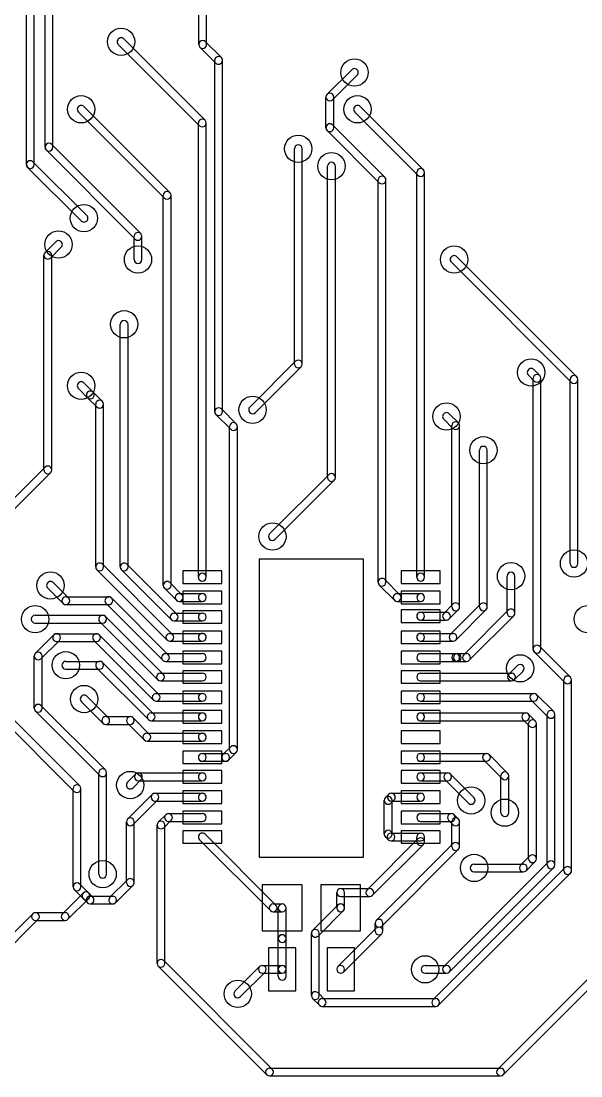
# Model space of a CAD drawing. Extents: x 67 to 209, y -168 to -95.
# Drawn here: x 95.54 to 113.78, y -167.97 to -133.63 of the extents above; entities that cross this region are included whole.
import ezdxf

# ---------------------------------------------------------------- set-up
doc = ezdxf.new("R2010")
doc.units = 0
doc.header["$MEASUREMENT"] = 0
doc.layers.add('BLACK', color=250, linetype='CONTINUOUS')

msp = doc.modelspace()

# ---------------------------------------------------------------- linework, layer by layer
at = {"layer": 'BLACK'}
for p, q in [((101.333, -134.389), (101.333, -105.4)), ((101.587, -134.389), (101.587, -105.4)), ((96.3228, -137.734), (96.3228, -123.04)), ((96.5768, -137.734), (96.5768, -123.04)), ((95.7157, -138.299), (95.7157, -125.274)), ((95.9697, -138.299), (95.9697, -125.274)), ((101.534, -136.854), (98.8898, -134.21)), ((101.354, -137.034), (98.7102, -134.39)), ((101.37, -134.479), (101.887, -134.994)), ((101.549, -134.299), (102.066, -134.814)), ((101.849, -146.343), (101.849, -134.904)), ((102.103, -146.343), (102.103, -134.904)), ((105.51, -136.01), (106.31, -135.21)), ((105.69, -136.19), (106.49, -135.39)), ((105.473, -137.1), (105.473, -136.1)), ((105.727, -137.1), (105.727, -136.1)), ((100.21, -139.39), (97.4102, -136.59)), ((100.39, -139.21), (97.5898, -136.41)), ((108.466, -138.646), (106.41, -136.59)), ((108.646, -138.466), (106.59, -136.41)), ((101.317, -151.733), (101.317, -136.944)), ((101.571, -151.733), (101.571, -136.944)), ((107.39, -138.71), (105.69, -137.01)), ((107.21, -138.89), (105.51, -137.19)), ((99.4382, -140.548), (96.5423, -137.642)), ((99.2582, -140.727), (96.3624, -137.821)), ((104.444, -144.794), (104.444, -137.783)), ((104.698, -144.794), (104.698, -137.783)), ((95.7516, -138.39), (97.5019, -140.135)), ((95.9309, -138.21), (97.6812, -139.955)), ((105.525, -148.487), (105.525, -138.353)), ((105.779, -148.487), (105.779, -138.353)), ((108.429, -151.733), (108.429, -138.556)), ((108.683, -151.733), (108.683, -138.556)), ((107.173, -151.9), (107.173, -138.8)), ((107.427, -151.9), (107.427, -138.8)), ((100.173, -152), (100.173, -139.3)), ((100.427, -152), (100.427, -139.3)), ((99.2237, -141.39), (99.2237, -140.635)), ((99.4777, -141.39), (99.4777, -140.635)), ((96.3245, -141.162), (96.6734, -140.813)), ((96.5041, -141.342), (96.853, -140.993)), ((96.2873, -148.239), (96.2873, -141.252)), ((96.5413, -148.239), (96.5413, -141.252)), ((113.462, -145.385), (109.556, -141.48)), ((113.642, -145.205), (109.736, -141.3)), ((98.773, -151.4), (98.773, -143.5)), ((99.027, -151.4), (99.027, -143.5)), ((104.481, -144.704), (102.993, -146.192)), ((104.661, -144.884), (103.173, -146.372)), ((112.256, -145.348), (112.064, -145.156)), ((112.219, -154.078), (112.219, -145.258)), ((112.436, -145.168), (112.244, -144.976)), ((112.473, -154.078), (112.473, -145.258)), ((97.7102, -145.89), (97.4102, -145.59)), ((97.7102, -145.89), (97.4102, -145.59)), ((97.8898, -145.71), (97.5898, -145.41)), ((97.8898, -145.71), (97.5898, -145.41)), ((113.425, -151.285), (113.425, -145.295)), ((113.679, -151.285), (113.679, -145.295)), ((98.0102, -146.19), (97.7102, -145.89)), ((98.1898, -146.01), (97.8898, -145.71)), ((97.973, -151.4), (97.973, -146.1)), ((98.227, -151.4), (98.227, -146.1)), ((102.066, -146.253), (102.55, -146.738)), ((101.886, -146.433), (102.37, -146.918)), ((109.61, -146.89), (109.31, -146.59)), ((109.79, -146.71), (109.49, -146.41)), ((102.333, -157.346), (102.333, -146.828)), ((102.587, -157.346), (102.587, -146.828)), ((109.573, -152.7), (109.573, -146.8)), ((109.827, -152.7), (109.827, -146.8)), ((110.473, -152.7), (110.473, -147.6)), ((110.727, -152.7), (110.727, -147.6)), ((94.1505, -150.319), (96.3264, -148.151)), ((94.3298, -150.499), (96.5057, -148.331)), ((105.562, -148.397), (103.639, -150.32)), ((105.742, -148.577), (103.819, -150.5)), ((100.479, -153.599), (98.1898, -151.31)), ((100.618, -152.938), (98.9898, -151.31)), ((106.7, -151.15), (103.3, -151.15)), ((103.3, -151.15), (103.3, -160.85)), ((106.7, -160.85), (106.7, -151.15)), ((100.299, -153.779), (98.0102, -151.49)), ((100.438, -153.118), (98.8102, -151.49)), ((102.079, -151.53), (100.809, -151.53)), ((100.809, -151.53), (100.809, -151.936)), ((101.317, -151.733), (101.317, -151.733)), ((101.571, -151.733), (101.571, -151.733)), ((102.079, -151.936), (102.079, -151.53)), ((109.191, -151.53), (107.921, -151.53)), ((107.921, -151.53), (107.921, -151.936)), ((108.429, -151.733), (108.429, -151.733)), ((108.683, -151.733), (108.683, -151.733)), ((109.191, -151.936), (109.191, -151.53)), ((111.373, -152.9), (111.373, -151.7)), ((111.627, -152.9), (111.627, -151.7)), ((96.9102, -152.59), (96.4102, -152.09)), ((97.0898, -152.41), (96.5898, -151.91)), ((100.603, -152.483), (100.21, -152.09)), ((100.783, -152.303), (100.39, -151.91)), ((100.809, -151.936), (102.079, -151.936)), ((107.703, -152.483), (107.21, -151.99)), ((107.883, -152.303), (107.39, -151.81)), ((107.921, -151.936), (109.191, -151.936)), ((97, -152.373), (98.4, -152.373)), ((100.339, -154.259), (98.4898, -152.41)), ((100.693, -152.266), (101.444, -152.266)), ((102.079, -152.19), (100.809, -152.19)), ((100.809, -152.19), (100.809, -152.596)), ((101.444, -152.266), (101.444, -152.266)), ((101.534, -152.303), (101.534, -152.303)), ((102.079, -152.596), (102.079, -152.19)), ((107.793, -152.266), (108.556, -152.266)), ((109.191, -152.19), (107.921, -152.19)), ((107.921, -152.19), (107.921, -152.596)), ((108.556, -152.266), (108.556, -152.266)), ((108.646, -152.303), (108.646, -152.303)), ((109.191, -152.596), (109.191, -152.19)), ((97, -152.627), (98.4, -152.627)), ((100.159, -154.439), (98.3102, -152.59)), ((100.693, -152.52), (101.444, -152.52)), ((100.809, -152.596), (102.079, -152.596)), ((101.354, -152.483), (101.354, -152.483)), ((101.444, -152.52), (101.444, -152.52)), ((107.793, -152.52), (108.556, -152.52)), ((107.921, -152.596), (109.191, -152.596)), ((109.191, -152.8), (107.921, -152.8)), ((107.921, -152.8), (107.921, -153.206)), ((108.466, -152.483), (108.466, -152.483)), ((108.556, -152.52), (108.556, -152.52)), ((109.191, -153.206), (109.191, -152.8)), ((109.307, -152.913), (109.61, -152.61)), ((109.487, -153.093), (109.79, -152.79)), ((109.521, -153.599), (110.51, -152.61)), ((109.701, -153.779), (110.69, -152.79)), ((109.961, -154.259), (111.41, -152.81)), ((96, -152.973), (98.2, -152.973)), ((100.174, -154.894), (98.2898, -153.01)), ((100.528, -152.901), (101.444, -152.901)), ((100.528, -153.155), (101.444, -153.155)), ((102.079, -152.825), (100.809, -152.825)), ((100.809, -152.825), (100.809, -153.231)), ((101.354, -153.118), (101.354, -153.118)), ((101.444, -152.901), (101.444, -152.901)), ((101.444, -153.155), (101.444, -153.155)), ((101.534, -152.938), (101.534, -152.938)), ((102.079, -153.231), (102.079, -152.825)), ((108.466, -153.093), (108.466, -153.093)), ((108.556, -152.876), (108.556, -152.876)), ((108.556, -152.876), (109.397, -152.876)), ((108.556, -153.13), (108.556, -153.13)), ((108.556, -153.13), (109.397, -153.13)), ((108.646, -152.913), (108.646, -152.913)), ((110.141, -154.439), (111.59, -152.99)), ((96, -153.227), (98.2, -153.227)), ((99.9942, -155.074), (98.1102, -153.19)), ((100.809, -153.231), (102.079, -153.231)), ((102.079, -153.485), (100.809, -153.485)), ((100.809, -153.485), (100.809, -153.892)), ((102.079, -153.892), (102.079, -153.485)), ((107.921, -153.206), (109.191, -153.206)), ((109.191, -153.485), (107.921, -153.485)), ((107.921, -153.485), (107.921, -153.892)), ((109.191, -153.892), (109.191, -153.485)), ((97.4537, -158.528), (92.6956, -153.77)), ((96.6102, -153.61), (96.0102, -154.21)), ((96.7898, -153.79), (96.1898, -154.39)), ((96.7, -153.573), (98, -153.573)), ((96.7, -153.827), (98, -153.827)), ((99.8545, -155.734), (97.9103, -153.79)), ((100.034, -155.554), (98.0899, -153.61)), ((100.389, -153.562), (101.444, -153.562)), ((100.389, -153.816), (101.444, -153.816)), ((101.354, -153.599), (101.354, -153.599)), ((101.444, -153.562), (101.444, -153.562)), ((101.444, -153.816), (101.444, -153.816)), ((101.533, -153.779), (101.534, -153.778)), ((108.467, -153.779), (108.466, -153.778)), ((108.556, -153.562), (108.556, -153.562)), ((108.556, -153.562), (109.611, -153.562)), ((108.556, -153.816), (108.556, -153.816)), ((108.556, -153.816), (109.611, -153.816)), ((108.646, -153.599), (108.646, -153.599)), ((97.2741, -158.708), (92.516, -153.95)), ((100.809, -153.892), (102.079, -153.892)), ((102.079, -154.146), (100.809, -154.146)), ((100.809, -154.146), (100.809, -154.552)), ((102.079, -154.552), (102.079, -154.146)), ((107.921, -153.892), (109.191, -153.892)), ((109.191, -154.146), (107.921, -154.146)), ((107.921, -154.146), (107.921, -154.552)), ((109.191, -154.552), (109.191, -154.146)), ((113.255, -155.167), (112.256, -154.168)), ((113.435, -154.987), (112.436, -153.988)), ((95.973, -156), (95.973, -154.3)), ((96.227, -156), (96.227, -154.3)), ((97, -154.473), (98.1, -154.473)), ((99.8691, -156.189), (98.1899, -154.51)), ((100.249, -154.222), (101.444, -154.222)), ((100.249, -154.476), (101.444, -154.476)), ((108.556, -154.222), (109.7, -154.222)), ((108.556, -154.476), (109.7, -154.476)), ((109.7, -154.222), (109.751, -154.222)), ((109.7, -154.222), (109.751, -154.222)), ((109.7, -154.476), (109.751, -154.476)), ((109.7, -154.476), (109.751, -154.476)), ((109.751, -154.222), (110.051, -154.222)), ((109.751, -154.476), (110.051, -154.476)), ((97, -154.727), (98.1, -154.727)), ((99.6895, -156.369), (98.0103, -154.69)), ((100.084, -154.857), (101.444, -154.857)), ((100.809, -154.552), (102.079, -154.552)), ((102.079, -154.781), (100.809, -154.781)), ((100.809, -154.781), (100.809, -155.187)), ((102.079, -155.187), (102.079, -154.781)), ((107.921, -154.552), (109.191, -154.552)), ((109.191, -154.781), (107.921, -154.781)), ((107.921, -154.781), (107.921, -155.187)), ((108.556, -154.857), (111.516, -154.857)), ((109.191, -155.187), (109.191, -154.781)), ((111.71, -154.61), (111.426, -154.894)), ((111.89, -154.79), (111.606, -155.074)), ((100.084, -155.111), (101.444, -155.111)), ((100.809, -155.187), (102.079, -155.187)), ((107.921, -155.187), (109.191, -155.187)), ((108.556, -155.111), (111.516, -155.111)), ((113.218, -161.282), (113.218, -155.077)), ((113.472, -161.282), (113.472, -155.077)), ((99.9444, -155.517), (101.444, -155.517)), ((102.079, -155.441), (100.809, -155.441)), ((100.809, -155.441), (100.809, -155.848)), ((101.444, -155.517), (101.444, -155.517)), ((101.533, -155.554), (101.534, -155.555)), ((102.079, -155.848), (102.079, -155.441)), ((109.191, -155.441), (107.921, -155.441)), ((107.921, -155.441), (107.921, -155.848)), ((108.467, -155.554), (108.466, -155.555)), ((108.556, -155.517), (108.556, -155.517)), ((108.556, -155.517), (112.244, -155.517)), ((109.191, -155.848), (109.191, -155.441)), ((112.334, -155.554), (112.89, -156.11)), ((96.1898, -155.91), (98.2898, -158.01)), ((98.2102, -156.49), (97.5102, -155.79)), ((98.3898, -156.31), (97.6898, -155.61)), ((99.9444, -155.771), (101.444, -155.771)), ((100.809, -155.848), (102.079, -155.848)), ((101.354, -155.734), (101.354, -155.734)), ((101.444, -155.771), (101.444, -155.771)), ((107.921, -155.848), (109.191, -155.848)), ((108.556, -155.771), (108.556, -155.771)), ((108.556, -155.771), (112.244, -155.771)), ((108.646, -155.734), (108.646, -155.734)), ((112.154, -155.734), (112.71, -156.29)), ((96.0102, -156.09), (98.1102, -158.19)), ((99.7794, -156.152), (101.444, -156.152)), ((102.079, -156.076), (100.809, -156.076)), ((100.809, -156.076), (100.809, -156.483)), ((101.444, -156.152), (101.444, -156.152)), ((101.534, -156.189), (101.534, -156.19)), ((102.079, -156.483), (102.079, -156.076)), ((109.191, -156.076), (107.921, -156.076)), ((107.921, -156.076), (107.921, -156.483)), ((108.467, -156.189), (108.466, -156.19)), ((108.556, -156.152), (108.556, -156.152)), ((108.556, -156.152), (111.979, -156.152)), ((109.191, -156.483), (109.191, -156.076)), ((112.069, -156.189), (112.29, -156.41)), ((112.673, -161.1), (112.673, -156.2)), ((112.927, -161.1), (112.927, -156.2)), ((98.3, -156.273), (99.1, -156.273)), ((98.3, -156.527), (99.1, -156.527)), ((99.5494, -157.03), (99.0105, -156.489)), ((99.7293, -156.851), (99.1904, -156.31)), ((99.7794, -156.406), (101.444, -156.406)), ((100.809, -156.483), (102.079, -156.483)), ((101.317, -156.279), (101.317, -156.279)), ((101.354, -156.369), (101.354, -156.369)), ((101.444, -156.406), (101.444, -156.406)), ((101.571, -156.279), (101.571, -156.279)), ((107.921, -156.483), (109.191, -156.483)), ((108.556, -156.406), (108.556, -156.406)), ((108.556, -156.406), (111.979, -156.406)), ((108.646, -156.369), (108.646, -156.369)), ((111.889, -156.369), (112.11, -156.59)), ((112.073, -160.9), (112.073, -156.5)), ((112.327, -160.9), (112.327, -156.5)), ((99.6398, -156.813), (101.444, -156.813)), ((102.079, -156.737), (100.809, -156.737)), ((100.809, -156.737), (100.809, -157.143)), ((101.354, -156.85), (101.354, -156.85)), ((101.444, -156.813), (101.444, -156.813)), ((102.079, -157.143), (102.079, -156.737)), ((109.191, -156.737), (107.921, -156.737)), ((107.921, -156.737), (107.921, -157.143)), ((109.191, -157.143), (109.191, -156.737)), ((99.6398, -157.067), (101.444, -157.067)), ((100.809, -157.143), (102.079, -157.143)), ((101.444, -157.067), (101.444, -157.067)), ((101.534, -157.03), (101.534, -157.03)), ((102.37, -157.256), (102.116, -157.51)), ((107.921, -157.143), (109.191, -157.143)), ((102.079, -157.397), (100.809, -157.397)), ((100.809, -157.397), (100.809, -157.803)), ((101.354, -157.51), (101.354, -157.51)), ((101.444, -157.473), (101.444, -157.473)), ((101.444, -157.473), (102.206, -157.473)), ((102.079, -157.803), (102.079, -157.397)), ((102.55, -157.436), (102.296, -157.69)), ((109.191, -157.397), (107.921, -157.397)), ((107.921, -157.397), (107.921, -157.803)), ((108.466, -157.51), (108.466, -157.51)), ((108.556, -157.473), (108.556, -157.473)), ((108.556, -157.473), (110.7, -157.473)), ((109.191, -157.803), (109.191, -157.397)), ((110.79, -157.51), (111.39, -158.11)), ((100.809, -157.803), (102.079, -157.803)), ((101.444, -157.727), (101.444, -157.727)), ((101.444, -157.727), (102.206, -157.727)), ((101.534, -157.69), (101.534, -157.69)), ((107.921, -157.803), (109.191, -157.803)), ((108.556, -157.727), (108.556, -157.727)), ((108.556, -157.727), (110.7, -157.727)), ((108.646, -157.69), (108.646, -157.69)), ((110.61, -157.69), (111.21, -158.29)), ((98.073, -161.4), (98.073, -158.1)), ((98.327, -161.4), (98.327, -158.1)), ((99.2747, -158.145), (99.0102, -158.411)), ((99.3648, -158.108), (101.444, -158.108)), ((102.079, -158.032), (100.809, -158.032)), ((100.809, -158.032), (100.809, -158.438)), ((101.444, -158.108), (101.444, -158.108)), ((101.534, -158.145), (101.534, -158.145)), ((102.079, -158.438), (102.079, -158.032)), ((109.191, -158.032), (107.921, -158.032)), ((107.921, -158.032), (107.921, -158.438)), ((108.466, -158.145), (108.466, -158.145)), ((108.556, -158.108), (108.556, -158.108)), ((108.556, -158.108), (109.435, -158.108)), ((109.191, -158.438), (109.191, -158.032)), ((109.525, -158.145), (110.29, -158.91)), ((111.173, -159.4), (111.173, -158.2)), ((111.427, -159.4), (111.427, -158.2)), ((97.237, -161.816), (97.237, -158.618)), ((97.491, -161.816), (97.491, -158.618)), ((99.4546, -158.324), (99.1901, -158.59)), ((99.3648, -158.362), (101.444, -158.362)), ((100.809, -158.438), (102.079, -158.438)), ((101.354, -158.325), (101.354, -158.325)), ((101.444, -158.362), (101.444, -158.362)), ((107.921, -158.438), (109.191, -158.438)), ((108.556, -158.362), (108.556, -158.362)), ((108.556, -158.362), (109.435, -158.362)), ((108.646, -158.325), (108.646, -158.325)), ((109.345, -158.325), (110.11, -159.09)), ((99.8145, -158.806), (99.0103, -159.61)), ((99.9941, -158.986), (99.1899, -159.79)), ((99.9044, -158.769), (101.444, -158.769)), ((102.079, -158.692), (100.809, -158.692)), ((100.809, -158.692), (100.809, -159.099)), ((101.354, -158.806), (101.354, -158.806)), ((101.444, -158.769), (101.444, -158.769)), ((101.533, -158.986), (101.534, -158.985)), ((102.079, -159.099), (102.079, -158.692)), ((107.373, -160.1), (107.373, -159)), ((107.514, -158.806), (107.41, -158.91)), ((107.694, -158.986), (107.59, -159.09)), ((107.604, -158.769), (108.556, -158.769)), ((107.627, -160.1), (107.627, -159)), ((109.191, -158.692), (107.921, -158.692)), ((107.921, -158.692), (107.921, -159.099)), ((108.429, -158.896), (108.429, -158.896)), ((108.683, -158.896), (108.683, -158.896)), ((109.191, -159.099), (109.191, -158.692)), ((99.9044, -159.023), (101.444, -159.023)), ((100.809, -159.099), (102.079, -159.099)), ((101.444, -159.023), (101.444, -159.023)), ((107.604, -159.023), (108.556, -159.023)), ((107.921, -159.099), (109.191, -159.099)), ((100.254, -159.466), (100.01, -159.71)), ((100.434, -159.646), (100.19, -159.89)), ((100.344, -159.429), (101.444, -159.429)), ((100.344, -159.683), (101.444, -159.683)), ((102.079, -159.353), (100.809, -159.353)), ((100.809, -159.353), (100.809, -159.759)), ((102.079, -159.759), (102.079, -159.353)), ((109.191, -159.353), (107.921, -159.353)), ((107.921, -159.353), (107.921, -159.759)), ((108.556, -159.429), (109.556, -159.429)), ((108.556, -159.683), (109.556, -159.683)), ((109.191, -159.759), (109.191, -159.353)), ((109.466, -159.646), (109.61, -159.79)), ((109.646, -159.466), (109.79, -159.61)), ((98.973, -161.672), (98.973, -159.7)), ((99.227, -161.672), (99.227, -159.7)), ((99.973, -164.307), (99.973, -159.8)), ((100.227, -164.307), (100.227, -159.8)), ((100.809, -159.759), (102.079, -159.759)), ((102.079, -159.988), (100.809, -159.988)), ((100.809, -159.988), (100.809, -160.394)), ((102.079, -160.394), (102.079, -159.988)), ((107.59, -160.01), (107.681, -160.101)), ((107.921, -159.759), (109.191, -159.759)), ((109.191, -159.988), (107.921, -159.988)), ((107.921, -159.988), (107.921, -160.394)), ((109.191, -160.394), (109.191, -159.988)), ((109.573, -160.5), (109.573, -159.7)), ((109.827, -160.5), (109.827, -159.7)), ((103.663, -162.59), (101.354, -160.281)), ((103.843, -162.41), (101.534, -160.101)), ((108.466, -160.254), (106.81, -161.91)), ((107.41, -160.19), (107.501, -160.281)), ((107.591, -160.064), (108.556, -160.064)), ((107.591, -160.318), (108.556, -160.318)), ((108.429, -160.344), (108.429, -160.191)), ((108.683, -160.344), (108.683, -160.191)), ((100.809, -160.394), (102.079, -160.394)), ((108.646, -160.434), (106.99, -162.09)), ((109.61, -160.41), (107.11, -162.91)), ((109.79, -160.59), (107.29, -163.09)), ((107.921, -160.394), (109.191, -160.394)), ((103.3, -160.85), (106.7, -160.85)), ((112.71, -161.01), (109.31, -164.41)), ((112.11, -160.81), (111.81, -161.11)), ((112.29, -160.99), (111.99, -161.29)), ((108.957, -165.49), (113.255, -161.192)), ((109.137, -165.67), (113.435, -161.372)), ((112.89, -161.19), (109.49, -164.59)), ((110.3, -161.073), (111.9, -161.073)), ((110.3, -161.327), (111.9, -161.327)), ((97.7451, -162.018), (97.4541, -161.726)), ((99.0096, -161.582), (98.4387, -162.155)), ((103.397, -161.751), (103.397, -163.249)), ((104.698, -161.751), (103.397, -161.751)), ((104.698, -163.249), (104.698, -161.751)), ((105.302, -161.751), (105.302, -163.249)), ((106.603, -161.751), (105.302, -161.751)), ((106.603, -163.249), (106.603, -161.751)), ((97.5655, -162.018), (96.8914, -162.692)), ((97.5652, -162.198), (97.2742, -161.906)), ((97.8811, -162.154), (97.7453, -162.018)), ((99.1895, -161.761), (98.6186, -162.334)), ((105.825, -162.5), (105.825, -162)), ((105.952, -161.873), (106.9, -161.873)), ((106.079, -162.5), (106.079, -162)), ((97.7451, -162.198), (97.071, -162.872)), ((97.5283, -162.108), (97.5283, -162.108)), ((97.7012, -162.334), (97.5654, -162.197)), ((97.7823, -162.108), (97.7823, -162.108)), ((97.7912, -162.117), (98.5282, -162.117)), ((97.7912, -162.371), (98.5282, -162.371)), ((103.753, -162.373), (104.048, -162.373)), ((104.048, -162.373), (104.048, -162.373)), ((105.862, -162.41), (105.038, -163.237)), ((105.952, -162.127), (106.9, -162.127)), ((105.952, -162.373), (105.953, -162.373)), ((95.9226, -162.692), (93.723, -164.892)), ((96.0124, -162.655), (96.9812, -162.655)), ((103.753, -162.627), (104.048, -162.627)), ((103.921, -163.5), (103.921, -162.5)), ((104.048, -162.627), (104.048, -162.627)), ((104.175, -163.5), (104.175, -162.5)), ((106.041, -162.589), (105.217, -163.416)), ((105.952, -162.627), (105.953, -162.627)), ((111.067, -167.753), (116.308, -162.512)), ((111.247, -167.933), (116.488, -162.692)), ((96.1022, -162.872), (93.9026, -165.071)), ((96.0124, -162.909), (96.9812, -162.909)), ((107.073, -163.252), (107.073, -163)), ((107.327, -163.252), (107.327, -163)), ((103.397, -163.249), (104.698, -163.249)), ((103.958, -163.41), (103.958, -163.411)), ((105, -165.356), (105, -163.326)), ((105.254, -165.356), (105.254, -163.326)), ((105.302, -163.249), (106.603, -163.249)), ((107.11, -163.162), (105.863, -164.41)), ((107.29, -163.342), (106.042, -164.589)), ((103.603, -163.802), (103.603, -165.199)), ((104.492, -163.802), (103.603, -163.802)), ((103.921, -164.5), (103.921, -163.5)), ((103.921, -164.5), (103.921, -163.501)), ((104.138, -163.59), (104.137, -163.59)), ((104.175, -164.5), (104.175, -163.5)), ((104.175, -164.5), (104.175, -163.501)), ((104.492, -165.199), (104.492, -163.802)), ((105.508, -163.802), (105.508, -165.199)), ((106.397, -163.802), (105.508, -163.802)), ((106.397, -165.199), (106.397, -163.802)), ((100.01, -164.397), (103.546, -167.933)), ((100.19, -164.217), (103.726, -167.753)), ((103.31, -164.41), (102.51, -165.21)), ((103.4, -164.373), (104.048, -164.373)), ((105.863, -164.41), (105.862, -164.41)), ((108.7, -164.373), (109.4, -164.373)), ((103.49, -164.59), (102.69, -165.39)), ((103.4, -164.627), (104.048, -164.627)), ((103.921, -164.726), (103.921, -164.5)), ((103.921, -164.726), (103.921, -164.5)), ((104.175, -164.726), (104.175, -164.5)), ((104.175, -164.726), (104.175, -164.5)), ((105.826, -164.5), (105.826, -164.5)), ((106.042, -164.589), (106.042, -164.59)), ((106.08, -164.5), (106.08, -164.5)), ((108.7, -164.627), (109.4, -164.627)), ((103.603, -165.199), (104.492, -165.199)), ((105.037, -165.446), (105.26, -165.67)), ((105.217, -165.266), (105.44, -165.49)), ((105.35, -165.453), (109.047, -165.453)), ((105.508, -165.199), (106.397, -165.199)), ((105.35, -165.707), (109.047, -165.707)), ((103.636, -167.716), (111.157, -167.716)), ((103.636, -167.97), (111.157, -167.97))]:
    msp.add_line(p, q, dxfattribs=at)
for centre in [(98.8, -134.3), (106.4, -135.3), (97.5, -136.5), (106.5, -136.5), (104.571, -137.783), (105.652, -138.353), (97.5901, -140.046), (96.7632, -140.903), (99.3507, -141.39), (109.646, -141.39), (98.9, -143.5), (112.154, -145.066), (97.5, -145.5), (103.083, -146.282), (109.4, -146.5), (110.6, -147.6), (103.729, -150.41), (113.552, -151.285), (111.5, -151.7), (96.5, -152), (96, -153.1), (114, -153.1), (97, -154.6), (111.8, -154.7), (97.6, -155.7), (99.1, -158.5), (110.2, -159), (111.3, -159.4), (98.2, -161.4), (110.3, -161.2), (108.7, -164.5), (102.6, -165.3)]:
    msp.add_circle(centre, 0.4445, dxfattribs=at)
for centre, start, end in [((98.8, -134.3), 405, 585), ((101.46, -134.389), 45.1, 225.1), ((101.46, -134.389), 180, 360), ((101.976, -134.904), 360, 540), ((101.976, -134.904), 225.1, 405.1), ((106.4, -135.3), 315, 495), ((105.6, -136.1), 360, 540), ((105.6, -136.1), 135, 315), ((97.5, -136.5), 405, 585), ((106.5, -136.5), 405, 585), ((101.444, -136.944), 360, 540), ((101.444, -136.944), 225, 405), ((105.6, -137.1), 405, 585), ((105.6, -137.1), 180, 360), ((96.4523, -137.731), 404.9, 584.9), ((104.571, -137.783), 360, 540), ((96.4498, -137.734), 180, 360), ((95.8413, -138.3), 45.1, 225.1), ((95.8427, -138.299), 180, 360), ((105.652, -138.353), 360, 540), ((107.3, -138.8), 360, 540), ((107.3, -138.8), 225, 405), ((108.556, -138.556), 360, 540), ((108.556, -138.556), 225, 405), ((100.3, -139.3), 360, 540), ((100.3, -139.3), 225, 405), ((97.5915, -140.045), 225.1, 405.1), ((96.7632, -140.903), 315, 495), ((99.3507, -140.635), 360, 540), ((99.3482, -140.638), 224.9, 404.9), ((96.4143, -141.252), 360, 540), ((96.4143, -141.252), 135, 315), ((99.3507, -141.39), 180, 360), ((109.646, -141.39), 405, 585), ((98.9, -143.5), 360, 540), ((104.571, -144.794), 180, 360), ((104.571, -144.794), -45, 135), ((112.154, -145.066), 405, 585), ((112.346, -145.258), 360, 540), ((112.346, -145.258), 225, 405), ((113.552, -145.295), 360, 540), ((113.552, -145.295), 225, 405), ((97.5, -145.5), 405, 585), ((97.5, -145.5), 405, 585), ((97.8, -145.8), 405, 585), ((97.8, -145.8), 225, 405), ((97.8, -145.8), 225, 405), ((98.1, -146.1), 360, 540), ((98.1, -146.1), 225, 405), ((101.976, -146.343), 45, 225), ((103.083, -146.282), 135, 315), ((101.976, -146.343), 180, 360), ((109.4, -146.5), 405, 585), ((102.46, -146.828), 360, 540), ((102.46, -146.828), 225, 405), ((109.7, -146.8), 360, 540), ((109.7, -146.8), 225, 405), ((110.6, -147.6), 360, 540), ((96.4143, -148.239), 180, 360), ((96.4161, -148.241), 314.9, 494.9), ((105.652, -148.487), 180, 360), ((105.652, -148.487), -45, 135), ((103.729, -150.41), 135, 315), ((98.1, -151.4), 405, 585), ((98.1, -151.4), 180, 360), ((98.9, -151.4), 405, 585), ((98.9, -151.4), 180, 360), ((113.552, -151.285), 180, 360), ((101.444, -151.733), 360, 540), ((101.444, -151.733), 180, 360), ((101.444, -151.733), 180, 360), ((107.3, -151.9), 405, 585), ((108.556, -151.733), 360, 540), ((108.556, -151.733), 180, 360), ((108.556, -151.733), 180, 360), ((111.5, -151.7), 360, 540), ((96.5, -152), 405, 585), ((100.3, -152), 405, 585), ((100.3, -152), 180, 360), ((107.3, -151.9), 180, 360), ((97, -152.5), 90, 270), ((97, -152.5), 225, 405), ((98.4, -152.5), 405, 585), ((98.4, -152.5), 270, 450), ((100.693, -152.393), 90, 270), ((100.693, -152.393), 225, 405), ((101.444, -152.393), 90, 270), ((101.444, -152.393), 45, 225), ((101.444, -152.393), 225, 405), ((101.444, -152.393), 270, 450), ((101.444, -152.393), 270, 450), ((107.793, -152.393), 90, 270), ((107.793, -152.393), 225, 405), ((108.556, -152.393), 90, 270), ((108.556, -152.393), 45, 225), ((108.556, -152.393), 225, 405), ((108.556, -152.393), 270, 450), ((108.556, -152.393), 270, 450), ((109.7, -152.7), 180, 360), ((109.7, -152.7), 315, 495), ((110.6, -152.7), 180, 360), ((110.6, -152.7), 315, 495), ((111.5, -152.9), 315, 495), ((96, -153.1), 90, 270), ((98.2, -153.1), 405, 585), ((98.2, -153.1), 270, 450), ((100.528, -153.028), 90, 270), ((100.528, -153.028), 225, 405), ((101.444, -153.028), 90, 270), ((101.444, -153.028), 45, 225), ((101.444, -153.028), 225, 405), ((101.444, -153.028), 270, 450), ((101.444, -153.028), 270, 450), ((108.556, -153.003), 90, 270), ((108.556, -153.003), 90, 270), ((108.556, -153.003), 405, 585), ((108.556, -153.003), 225, 405), ((108.556, -153.003), 270, 450), ((109.397, -153.003), 135, 315), ((109.397, -153.003), 270, 450), ((111.5, -152.9), 180, 360), ((96.7, -153.7), 90, 270), ((96.7, -153.7), -45, 135), ((98.0001, -153.7), 405, 585), ((98, -153.7), 270, 450), ((100.389, -153.689), 90, 270), ((100.389, -153.689), 225, 405), ((101.444, -153.689), 90, 270), ((101.444, -153.689), 135, 315), ((101.444, -153.689), 315, 495), ((101.444, -153.689), 270, 450), ((101.444, -153.689), 270, 450), ((108.556, -153.689), 90, 270), ((108.556, -153.689), 90, 270), ((108.556, -153.689), 405, 585), ((108.556, -153.689), 225, 405), ((108.556, -153.689), 270, 450), ((109.611, -153.689), 135, 315), ((109.611, -153.689), 270, 450), ((96.1, -154.3), 360, 540), ((112.346, -154.078), 405, 585), ((112.346, -154.078), 180, 360), ((96.1, -154.3), 135, 315), ((97, -154.6), 90, 270), ((98.1001, -154.6), 405, 585), ((98.1, -154.6), 270, 450), ((100.249, -154.349), 90, 270), ((100.249, -154.349), 225, 405), ((101.444, -154.349), 270, 450), ((108.556, -154.349), 90, 270), ((109.7, -154.349), 90, 270), ((109.7, -154.349), 90, 270), ((109.751, -154.349), 90, 270), ((109.7, -154.349), 270, 450), ((109.751, -154.349), 270, 450), ((109.751, -154.349), 270, 450), ((110.051, -154.349), 135, 315), ((110.051, -154.349), 270, 450), ((100.084, -154.984), 90, 270), ((101.444, -154.984), 270, 450), ((108.556, -154.984), 90, 270), ((111.516, -154.984), 270, 450), ((111.8, -154.7), -45, 135), ((100.084, -154.984), 225, 405), ((111.516, -154.984), 135, 315), ((113.345, -155.077), 360, 540), ((113.345, -155.077), 225, 405), ((99.9444, -155.644), 90, 270), ((99.9443, -155.644), 225, 405), ((101.444, -155.644), 90, 270), ((101.444, -155.644), 45, 225), ((101.444, -155.644), 225, 405), ((101.444, -155.644), 270, 450), ((101.444, -155.644), 270, 450), ((108.556, -155.644), 90, 270), ((108.556, -155.644), 90, 270), ((108.556, -155.644), 135, 315), ((108.556, -155.644), -45, 135), ((108.556, -155.644), 270, 450), ((112.244, -155.644), 45, 225), ((112.244, -155.644), 270, 450), ((96.1, -156), 45, 225), ((97.6, -155.7), 405, 585), ((96.1, -156), 180, 360), ((99.7794, -156.279), 90, 270), ((99.7793, -156.279), 225, 405), ((101.444, -156.279), 90, 270), ((101.444, -156.279), 45, 225), ((101.444, -156.279), 360, 540), ((101.444, -156.279), 225, 405), ((101.444, -156.279), 270, 450), ((101.444, -156.279), 270, 450), ((108.556, -156.279), 90, 270), ((108.556, -156.279), 90, 270), ((108.556, -156.279), 135, 315), ((108.556, -156.279), -45, 135), ((108.556, -156.279), 270, 450), ((111.979, -156.279), 45, 225), ((111.979, -156.279), 270, 450), ((112.8, -156.2), 360, 540), ((112.8, -156.2), 225, 405), ((98.3, -156.4), 90, 270), ((98.3, -156.4), 225, 405), ((99.1004, -156.4), 404.9, 584.9), ((99.1, -156.4), 270, 450), ((101.444, -156.279), 180, 360), ((112.2, -156.5), 360, 540), ((112.2, -156.5), 225, 405), ((99.6398, -156.94), 90, 270), ((99.6394, -156.94), 224.9, 404.9), ((101.444, -156.94), 90, 270), ((101.444, -156.94), 135, 315), ((101.444, -156.94), 315, 495), ((101.444, -156.94), 270, 450), ((101.444, -156.94), 270, 450), ((102.46, -157.346), -45, 135), ((101.444, -157.6), 90, 270), ((101.444, -157.6), 90, 270), ((101.444, -157.6), 135, 315), ((101.444, -157.6), -45, 135), ((101.444, -157.6), 270, 450), ((102.206, -157.6), 135, 315), ((102.206, -157.6), 270, 450), ((102.46, -157.346), 180, 360), ((108.556, -157.6), 90, 270), ((108.556, -157.6), 90, 270), ((108.556, -157.6), 135, 315), ((108.556, -157.6), -45, 135), ((108.556, -157.6), 270, 450), ((110.7, -157.6), 45, 225), ((110.7, -157.6), 270, 450), ((98.2, -158.1), 360, 540), ((98.2, -158.1), 225, 405), ((99.3648, -158.235), 90, 270), ((99.3646, -158.235), -44.9, 135.1), ((101.444, -158.235), 90, 270), ((101.444, -158.235), 45, 225), ((101.444, -158.235), 225, 405), ((101.444, -158.235), 270, 450), ((101.444, -158.235), 270, 450), ((108.556, -158.235), 90, 270), ((108.556, -158.235), 90, 270), ((108.556, -158.235), 135, 315), ((108.556, -158.235), -45, 135), ((108.556, -158.235), 270, 450), ((109.435, -158.235), 45, 225), ((109.435, -158.235), 270, 450), ((111.3, -158.2), 360, 540), ((111.3, -158.2), 225, 405), ((97.364, -158.618), 360, 540), ((97.3639, -158.618), 225, 405), ((99.1002, -158.5), 135.1, 315.1), ((99.9044, -158.896), 90, 270), ((99.9043, -158.896), -45, 135), ((101.444, -158.896), 90, 270), ((101.444, -158.896), 135, 315), ((101.444, -158.896), 315, 495), ((101.444, -158.896), 270, 450), ((101.444, -158.896), 270, 450), ((107.5, -159), 360, 540), ((107.5, -159), 135, 315), ((107.604, -158.896), 90, 270), ((107.604, -158.896), -45, 135), ((108.556, -158.896), 360, 540), ((108.556, -158.896), 180, 360), ((108.556, -158.896), 270, 450), ((110.2, -159), 225, 405), ((99.1, -159.7), 360, 540), ((99.1001, -159.7), 135, 315), ((100.1, -159.8), 360, 540), ((100.344, -159.556), 90, 270), ((100.344, -159.556), -45, 135), ((101.444, -159.556), 270, 450), ((108.556, -159.556), 90, 270), ((109.556, -159.556), 45, 225), ((109.556, -159.556), 270, 450), ((109.7, -159.7), 360, 540), ((109.7, -159.7), 225, 405), ((111.3, -159.4), 180, 360), ((100.1, -159.8), 135, 315), ((107.5, -160.1), 45, 225), ((101.444, -160.191), 405, 585), ((107.5, -160.1), 180, 360), ((107.591, -160.191), 90, 270), ((107.591, -160.191), 225, 405), ((108.556, -160.191), 360, 540), ((108.556, -160.344), 180, 360), ((108.556, -160.344), -45, 135), ((108.556, -160.191), 270, 450), ((109.7, -160.5), -45, 135), ((109.7, -160.5), 180, 360), ((112.2, -160.9), 180, 360), ((112.2, -160.9), -45, 135), ((112.8, -161.1), -45, 135), ((98.2, -161.4), 180, 360), ((110.3, -161.2), 90, 270), ((111.9, -161.2), 135, 315), ((111.9, -161.2), 270, 450), ((112.8, -161.1), 180, 360), ((113.345, -161.282), 180, 360), ((113.345, -161.282), 315, 495), ((97.3641, -161.816), 404.9, 584.9), ((99.1, -161.672), 180, 360), ((99.0996, -161.672), -44.9, 135.1), ((97.364, -161.816), 180, 360), ((97.6553, -162.108), 404.9, 584.9), ((97.6553, -162.108), 360, 540), ((97.6552, -162.108), 224.9, 404.9), ((97.6553, -162.108), -45, 135), ((105.952, -162), 360, 540), ((105.952, -162), 90, 270), ((106.9, -162), 135, 315), ((106.9, -162), 270, 450), ((97.6553, -162.108), 180, 360), ((97.7912, -162.244), 90, 270), ((97.7912, -162.244), 224.9, 404.9), ((98.5287, -162.244), 135.1, 315.1), ((98.5282, -162.244), 270, 450), ((103.753, -162.5), 90, 270), ((103.753, -162.5), 225, 405), ((104.048, -162.5), 90, 270), ((104.048, -162.5), 360, 540), ((104.048, -162.5), 270, 450), ((104.048, -162.5), 270, 450), ((105.952, -162.5), 90, 270), ((105.952, -162.5), -44.9, 135.1), ((105.953, -162.5), 270, 450), ((96.0124, -162.782), 90, 270), ((96.0124, -162.782), -45, 135), ((96.9812, -162.782), 135, 315), ((96.9812, -162.782), 270, 450), ((105.952, -162.5), 180, 360), ((107.2, -163), 360, 540), ((107.2, -163), 135, 315), ((107.2, -163.252), -45, 135), ((104.048, -163.5), 360, 540), ((104.048, -163.501), 360, 540), ((104.048, -163.501), 135, 315), ((104.048, -163.5), -45, 135), ((105.127, -163.326), 360, 540), ((105.127, -163.326), 135.1, 315.1), ((107.2, -163.252), 180, 360), ((104.048, -163.5), 180, 360), ((100.1, -164.307), 45, 225), ((100.1, -164.307), 180, 360), ((103.4, -164.5), 90, 270), ((103.4, -164.5), -45, 135), ((104.048, -164.5), 360, 540), ((104.048, -164.5), 360, 540), ((104.048, -164.5), 270, 450), ((105.952, -164.5), 135, 315), ((105.953, -164.5), 360, 540), ((105.953, -164.499), 135, 315), ((105.953, -164.5), -45, 135), ((108.7, -164.5), 90, 270), ((109.4, -164.5), 135, 315), ((109.4, -164.5), 270, 450), ((104.048, -164.5), 180, 360), ((104.048, -164.5), 180, 360), ((104.048, -164.726), 180, 360), ((104.048, -164.726), 180, 360), ((105.953, -164.5), 180, 360), ((102.6, -165.3), 135, 315), ((105.127, -165.356), 44.9, 224.9), ((105.127, -165.356), 180, 360), ((105.35, -165.58), 90, 270), ((105.35, -165.58), 224.9, 404.9), ((109.047, -165.58), 135, 315), ((109.047, -165.58), 270, 450), ((103.636, -167.843), 90, 270), ((103.636, -167.843), 225, 405), ((111.157, -167.843), 135, 315), ((111.157, -167.843), 270, 450)]:
    msp.add_arc(centre, 0.127, start, end, dxfattribs=at)

doc.saveas('drawing.dxf')
